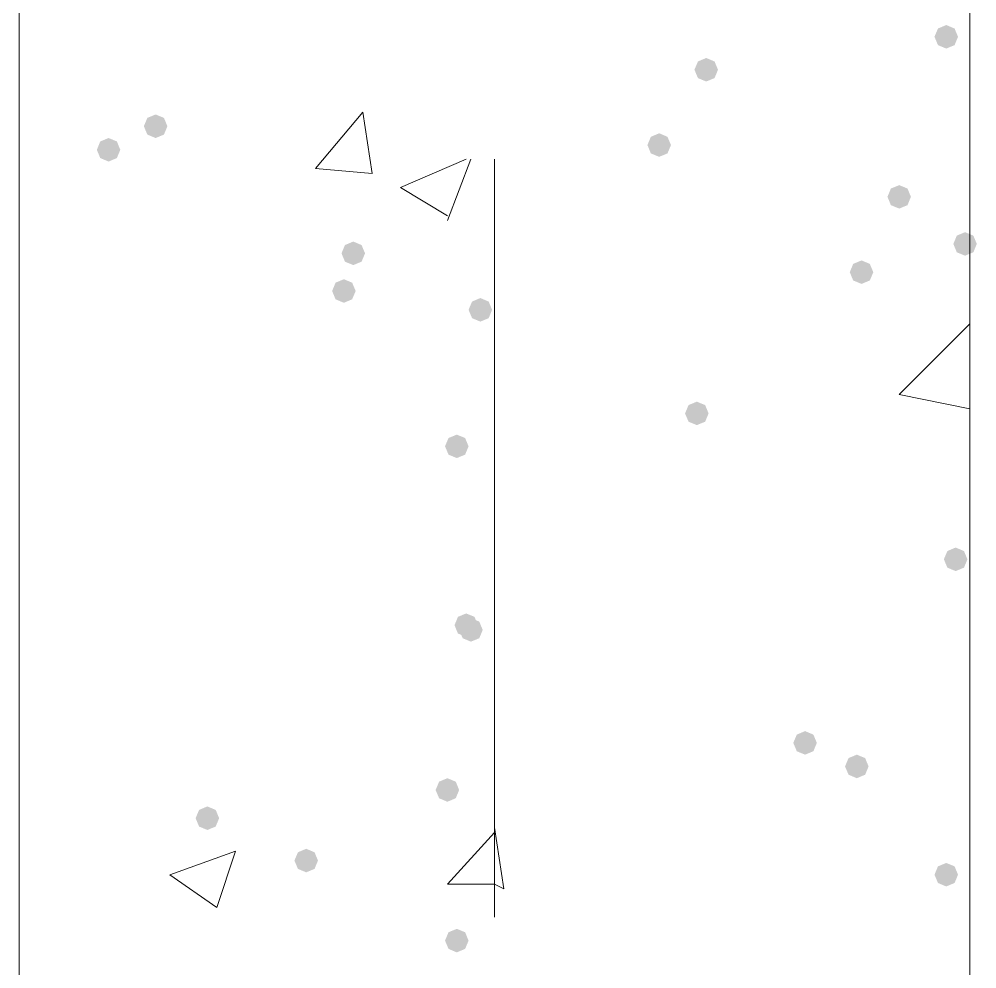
# Model space of a CAD drawing. Header units: millimetres. Extents: x 29 to 95071, y 20 to 67221.
# Drawn here: x 21907 to 22916, y 38180 to 39180 of the extents above; entities that cross this region are included whole.
import ezdxf

# ---------------------------------------------------------------- set-up
doc = ezdxf.new("R2010")
doc.units = ezdxf.units.MM

msp = doc.modelspace()

# ---------------------------------------------------------------- hatches: boundary and pattern name
h = msp.add_hatch(color=7)
h.dxf.hatch_style = 2
h.paths.add_polyline_path([(22883.7, 39149.2), (22875, 39152.8), (22871.3, 39161.6), (22875, 39170.3), (22883.7, 39174), (22892.5, 39170.3), (22896.1, 39161.6), (22892.5, 39152.8)])
h = msp.add_hatch(color=7)
h.dxf.hatch_style = 2
h.paths.add_polyline_path([(22630.9, 39114.5), (22622.2, 39118.1), (22618.5, 39126.9), (22622.2, 39135.6), (22630.9, 39139.3), (22639.7, 39135.6), (22643.3, 39126.9), (22639.7, 39118.1)])
h = msp.add_hatch(color=7)
h.dxf.hatch_style = 2
h.paths.add_polyline_path([(22051, 39055), (22042.3, 39058.6), (22038.6, 39067.4), (22042.3, 39076.2), (22051, 39079.8), (22059.8, 39076.2), (22063.4, 39067.4), (22059.8, 39058.6)])
h = msp.add_hatch(color=7)
h.dxf.hatch_style = 2
h.paths.add_polyline_path([(22581.4, 39035.2), (22572.6, 39038.8), (22569, 39047.6), (22572.6, 39056.3), (22581.4, 39060), (22590.1, 39056.3), (22593.8, 39047.6), (22590.1, 39038.8)])
h = msp.add_hatch(color=7)
h.dxf.hatch_style = 2
h.paths.add_polyline_path([(22001.5, 39030.2), (21992.7, 39033.9), (21989.1, 39042.6), (21992.7, 39051.4), (22001.5, 39055), (22010.2, 39051.4), (22013.8, 39042.6), (22010.2, 39033.9)])
h = msp.add_hatch(color=7)
h.dxf.hatch_style = 2
h.paths.add_polyline_path([(22834.2, 38980.7), (22825.4, 38984.3), (22821.8, 38993.1), (22825.4, 39001.8), (22834.2, 39005.4), (22842.9, 39001.8), (22846.5, 38993.1), (22842.9, 38984.3)])
h = msp.add_hatch(color=7)
h.dxf.hatch_style = 2
h.paths.add_polyline_path([(22903.5, 38931.1), (22894.8, 38934.7), (22891.2, 38943.5), (22894.8, 38952.2), (22903.5, 38955.9), (22912.3, 38952.2), (22915.9, 38943.5), (22912.3, 38934.7)])
h = msp.add_hatch(color=7)
h.dxf.hatch_style = 2
h.paths.add_polyline_path([(22259.2, 38921.2), (22250.4, 38924.8), (22246.8, 38933.6), (22250.4, 38942.3), (22259.2, 38946), (22267.9, 38942.3), (22271.6, 38933.6), (22267.9, 38924.8)])
h = msp.add_hatch(color=7)
h.dxf.hatch_style = 2
h.paths.add_polyline_path([(22794.5, 38901.4), (22785.7, 38905), (22782.1, 38913.7), (22785.7, 38922.5), (22794.5, 38926.1), (22803.2, 38922.5), (22806.9, 38913.7), (22803.2, 38905)])
h = msp.add_hatch(color=7)
h.dxf.hatch_style = 2
h.paths.add_polyline_path([(22249.3, 38881.5), (22240.5, 38885.2), (22236.9, 38893.9), (22240.5, 38902.7), (22249.3, 38906.3), (22258, 38902.7), (22261.7, 38893.9), (22258, 38885.2)])
h = msp.add_hatch(color=7)
h.dxf.hatch_style = 2
h.paths.add_polyline_path([(22393, 38861.7), (22384.3, 38865.3), (22380.6, 38874.1), (22384.3, 38882.8), (22393, 38886.5), (22401.8, 38882.8), (22405.4, 38874.1), (22401.8, 38865.3)])
h = msp.add_hatch(color=7)
h.dxf.hatch_style = 2
h.paths.add_polyline_path([(22621, 38752.7), (22612.3, 38756.3), (22608.6, 38765), (22612.3, 38773.8), (22621, 38777.4), (22629.8, 38773.8), (22633.4, 38765), (22629.8, 38756.3)])
h = msp.add_hatch(color=7)
h.dxf.hatch_style = 2
h.paths.add_polyline_path([(22368.2, 38718), (22359.5, 38721.6), (22355.8, 38730.4), (22359.5, 38739.1), (22368.2, 38742.7), (22377, 38739.1), (22380.6, 38730.4), (22377, 38721.6)])
h = msp.add_hatch(color=7)
h.dxf.hatch_style = 2
h.paths.add_polyline_path([(22893.6, 38599), (22884.9, 38602.6), (22881.2, 38611.4), (22884.9, 38620.1), (22893.6, 38623.8), (22902.4, 38620.1), (22906, 38611.4), (22902.4, 38602.6)])
h = msp.add_hatch(color=7)
h.dxf.hatch_style = 2
h.paths.add_polyline_path([(22378.1, 38529.6), (22369.4, 38533.3), (22365.8, 38542), (22369.4, 38550.8), (22378.1, 38554.4), (22386.9, 38550.8), (22390.5, 38542), (22386.9, 38533.3)])
h = msp.add_hatch(color=7)
h.dxf.hatch_style = 2
h.paths.add_polyline_path([(22383.1, 38524.7), (22374.4, 38528.3), (22370.7, 38537), (22374.4, 38545.8), (22383.1, 38549.4), (22391.9, 38545.8), (22395.5, 38537), (22391.9, 38528.3)])
h = msp.add_hatch(color=7)
h.dxf.hatch_style = 2
h.paths.add_polyline_path([(22735, 38405.7), (22726.3, 38409.3), (22722.6, 38418.1), (22726.3, 38426.8), (22735, 38430.5), (22743.8, 38426.8), (22747.4, 38418.1), (22743.8, 38409.3)])
h = msp.add_hatch(color=7)
h.dxf.hatch_style = 2
h.paths.add_polyline_path([(22789.5, 38380.9), (22780.8, 38384.6), (22777.1, 38393.3), (22780.8, 38402.1), (22789.5, 38405.7), (22798.3, 38402.1), (22801.9, 38393.3), (22798.3, 38384.6)])
h = msp.add_hatch(color=7)
h.dxf.hatch_style = 2
h.paths.add_polyline_path([(22358.3, 38356.1), (22349.6, 38359.8), (22345.9, 38368.5), (22349.6, 38377.3), (22358.3, 38380.9), (22367.1, 38377.3), (22370.7, 38368.5), (22367.1, 38359.8)])
h = msp.add_hatch(color=7)
h.dxf.hatch_style = 2
h.paths.add_polyline_path([(22105.5, 38326.4), (22096.8, 38330), (22093.1, 38338.8), (22096.8, 38347.5), (22105.5, 38351.2), (22114.3, 38347.5), (22117.9, 38338.8), (22114.3, 38330)])
h = msp.add_hatch(color=7)
h.dxf.hatch_style = 2
h.paths.add_polyline_path([(22209.6, 38281.8), (22200.9, 38285.4), (22197.2, 38294.2), (22200.9, 38302.9), (22209.6, 38306.6), (22218.4, 38302.9), (22222, 38294.2), (22218.4, 38285.4)])
h = msp.add_hatch(color=7)
h.dxf.hatch_style = 2
h.paths.add_polyline_path([(22883.7, 38266.9), (22875, 38270.6), (22871.3, 38279.3), (22875, 38288.1), (22883.7, 38291.7), (22892.5, 38288.1), (22896.1, 38279.3), (22892.5, 38270.6)])
h = msp.add_hatch(color=7)
h.dxf.hatch_style = 2
h.paths.add_polyline_path([(22368.2, 38197.5), (22359.5, 38201.2), (22355.8, 38209.9), (22359.5, 38218.7), (22368.2, 38222.3), (22377, 38218.7), (22380.6, 38209.9), (22377, 38201.2)])

# ---------------------------------------------------------------- linework, layer by layer
at = {"color": 7, "lineweight": 0}
for points in [[(21907.3, 32653.6), (21907.3, 42705.5)], [(22908.5, 32653.6), (22908.5, 42705.5)], [(22219.5, 39022.8), (22269.1, 39082.3)], [(22279, 39017.8), (22269.1, 39082.3)], [(22308.8, 39003), (22378.1, 39032.7)], [(22358.3, 38968.3), (22383.1, 39032.7)], [(22407.9, 38234.7), (22407.9, 39032.7)], [(22219.5, 39022.8), (22279, 39017.8)], [(22308.8, 39003), (22358.3, 38973.2)], [(22834.2, 38784.9), (22908.5, 38859.2)], [(22834.2, 38784.9), (22908.5, 38770)], [(22358.3, 38269.4), (22407.9, 38323.9), (22407.9, 38328.9)], [(22358.3, 38269.4), (22407.9, 38269.4), (22417.8, 38264.4), (22407.9, 38328.9)], [(22065.9, 38279.3), (22135.3, 38304.1)], [(22115.5, 38244.6), (22135.3, 38304.1)], [(22065.9, 38279.3), (22115.5, 38244.6)]]:
    msp.add_lwpolyline(points, dxfattribs=at)

doc.saveas('drawing.dxf')
